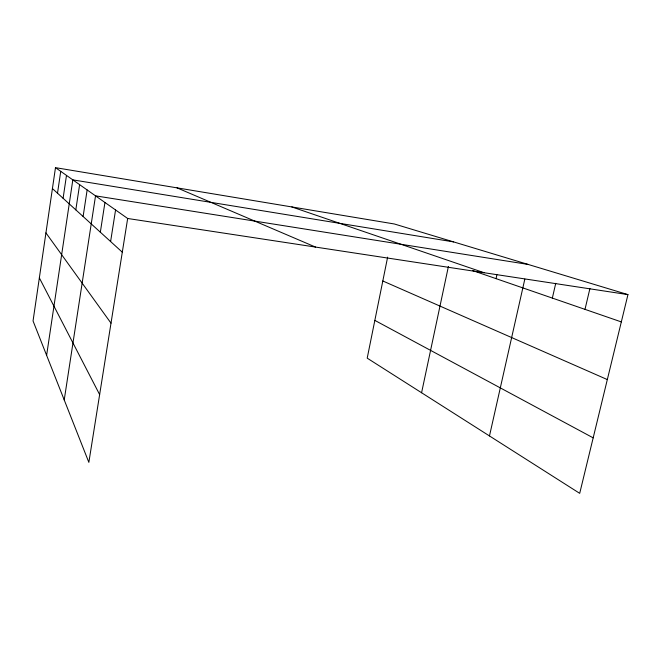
<?xml version="1.0" encoding="UTF-8"?>
<svg xmlns="http://www.w3.org/2000/svg" width="661" height="661" viewBox="0 0 661 661"><rect width="100%" height="100%" fill="white"/><g stroke="black" fill="none" stroke-linecap="round" stroke-linejoin="round"><path stroke-width="0.99" d="M55.483 167.654L33.05 320.957L88.855 462.361L127.664 218.485L55.483 167.654L394.344 223.98L627.95 294.616L579.705 493.346L367.202 358.155L387.635 257.137M57.515 193.202L60.729 171.348M63.101 198.283L66.488 175.405M46.617 355.329L72.826 179.866L453.628 241.901M75.817 209.868L79.617 184.65M83.112 216.511L87.145 189.947M64.224 399.955L95.531 195.854L528.131 264.433M100.34 232.193L104.942 202.481M110.61 241.546L115.568 209.967M421.578 392.75L448.414 266.441M496.056 278.645L496.915 274.745M489.479 435.946L524.826 279.099M552.34 298.094L555.744 283.321M584.993 309.373L589.934 288.46M127.664 218.485L627.95 294.616M291.832 206.943L484.133 272.729M472.565 270.531L621.323 321.915M177.024 187.856L315.52 247.074M382.81 280.975L607.327 379.579M374.837 320.387L593.181 437.855M52.417 188.567L122.302 252.188M45.931 232.887L111.007 323.163M39.354 277.893L99.637 394.6"/></g></svg>
